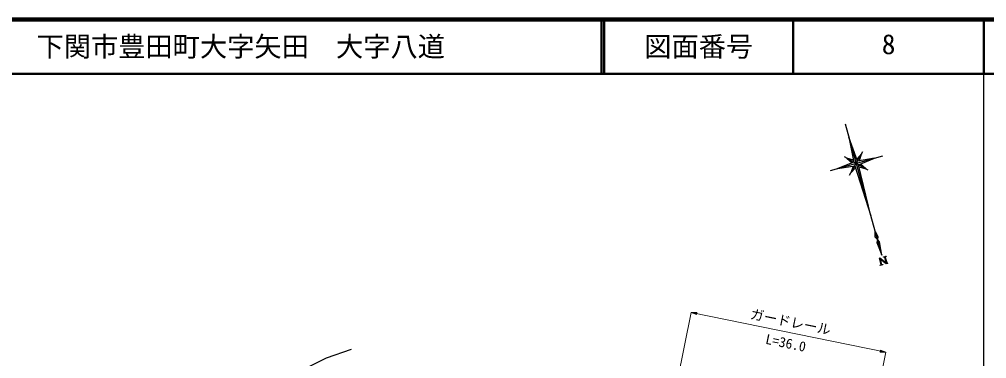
# Model space of a CAD drawing. Units: millimetres, scale not verified. Extents: x 40004 to 680061, y 20002 to 380034.
# Drawn here: x 401900 to 579552, y 317680 to 380034 of the extents above; entities that cross this region are included whole.
import ezdxf
from ezdxf.enums import TextEntityAlignment as Align

# ---------------------------------------------------------------- set-up
doc = ezdxf.new("R2010")
doc.units = ezdxf.units.MM
doc.header["$LTSCALE"] = 1000.09
for name, color, linetype, lineweight in [('M-BGD', 7, 'Continuous', 25), ('M-STR-HTXT', 7, 'Continuous', 13), ('M-TTL', 2, 'Continuous', 140), ('M-TTL-BAND', 7, 'Continuous', 25), ('M-TTL-LINE', 7, 'Continuous', 50), ('M-TTL-TXT', 7, 'Continuous', 50)]:
    doc.layers.add(name, color=color, linetype=linetype, lineweight=lineweight)
doc.styles.add('ＭＳ ゴシック', font='')
doc.styles.get('ＭＳ ゴシック').set_extended_font_data('MS Gothic')

msp = doc.modelspace()

# ---------------------------------------------------------------- hatches: boundary and pattern name
at = {"layer": 'M-STR-HTXT'}
for points in [[(525296, 326170), (526309, 326133), (526242, 325806)], [(561010, 318868), (559997, 318905), (560064, 319231)]]:
    msp.add_hatch(color=256, dxfattribs=at).paths.add_polyline_path(points)

# ---------------------------------------------------------------- linework, layer by layer
at = {"layer": 'M-BGD'}
for p, q in [((560281, 336694), (553603, 360787)), ((554271, 358378), (555169, 353807)), ((555853, 353996), (554271, 358378)), ((554373, 351381), (556839, 355738)), ((560425, 354895), (550787, 352224)), ((555169, 353807), (552233, 352624)), ((557785, 352326), (553428, 354792)), ((553864, 354545), (554843, 353675)), ((555103, 354157), (553864, 354545)), ((556592, 355301), (555730, 354330)), ((558979, 354494), (555853, 353996)), ((556043, 353312), (558979, 354494)), ((556201, 354051), (556592, 355301)), ((552233, 352624), (555359, 353122)), ((555011, 353067), (554620, 351818)), ((554620, 351818), (555471, 352775)), ((555359, 353122), (558277, 343922)), ((558277, 343922), (556043, 353312)), ((556126, 352956), (557348, 352574)), ((557348, 352574), (556370, 353444)), ((559079, 341030), (559587, 340133)), ((559105, 340000), (559079, 341030)), ((559479, 339585), (559105, 340000)), ((559479, 339585), (559372, 339036)), ((559587, 340133), (559479, 339585)), ((559854, 339170), (559479, 339585)), ((559372, 339036), (560281, 336694)), ((560281, 336694), (559854, 339170)), ((559856, 336165), (559926, 336184)), ((560183, 334983), (559856, 336165)), ((559926, 336184), (561100, 335285)), ((560026, 335902), (560006, 335897)), ((560006, 335897), (560254, 335002)), ((561071, 335115), (560026, 335902)), ((560611, 336374), (561067, 336500)), ((560624, 336328), (560611, 336374)), ((560719, 336354), (560624, 336328)), ((560768, 336368), (560719, 336354)), ((560826, 336352), (560768, 336368)), ((560834, 336322), (560826, 336352)), ((561120, 335290), (560834, 336322)), ((560938, 336415), (560893, 336371)), ((560893, 336371), (560904, 336341)), ((560904, 336341), (561202, 335265)), ((560988, 336429), (560938, 336415)), ((561080, 336454), (560988, 336429)), ((561067, 336500), (561080, 336454)), ((560008, 334869), (560102, 334895)), ((560020, 334824), (560008, 334869)), ((560476, 334950), (560020, 334824)), ((560102, 334895), (560152, 334907)), ((560152, 334907), (560192, 334953)), ((560192, 334953), (560183, 334983)), ((560254, 335002), (560262, 334972)), ((560262, 334972), (560322, 334955)), ((560322, 334955), (560372, 334970)), ((560372, 334970), (560463, 334995)), ((560463, 334995), (560476, 334950)), ((561401, 335206), (561071, 335115)), ((561100, 335285), (561120, 335290)), ((561202, 335265), (561208, 335234)), ((561208, 335234), (561270, 335217)), ((561270, 335217), (561319, 335232)), ((561319, 335232), (561389, 335251)), ((561389, 335251), (561401, 335206)), ((458290, 317837), (462887, 319439)), ((455224, 316286), (458290, 317837))]:
    msp.add_line(p, q, dxfattribs=at)
at = {"layer": 'M-STR-HTXT'}
for p, q in [((515790, 279678), (525296, 326170)), ((525296, 326170), (561010, 318868)), ((551504, 272376), (561010, 318868))]:
    msp.add_line(p, q, dxfattribs=at)
for points in [[(525296, 326170), (526309, 326133), (526242, 325806)], [(561010, 318868), (559997, 318905), (560064, 319231)]]:
    msp.add_lwpolyline(points, close=True, dxfattribs=at)
at = {"layer": 'M-TTL'}
msp.add_line((680061, 380034), (40004, 380034), dxfattribs=at)
at = {"layer": 'M-TTL-BAND'}
msp.add_line((579052, 20002), (579052, 370033), dxfattribs=at)
at = {"layer": 'M-TTL-LINE'}
for p, q in [((508792, 380034), (508792, 370033)), ((509292, 380034), (509292, 370033)), ((544045, 380034), (544045, 370033)), ((579052, 380034), (579052, 370033)), ((40004, 370033), (680061, 370033))]:
    msp.add_line(p, q, dxfattribs=at)

# ---------------------------------------------------------------- texts
at = {"layer": 'M-STR-HTXT', "style": 'ＭＳ ゴシック'}
for s, p in [('ガードレール', (543253, 323009)), ('L=36.0', (542370, 319147))]:
    msp.add_text(s, height=1833, rotation=348.445, dxfattribs=at).set_placement(p, align=Align.BOTTOM_CENTER)
at = {"layer": 'M-TTL-TXT', "style": 'ＭＳ ゴシック'}
msp.add_text('下関市豊田町大字矢田\u3000大字八道', height=3666, dxfattribs=at).set_placement((405060, 375034), align=Align.MIDDLE_LEFT)
msp.add_text('図面番号', height=3666, dxfattribs=at).set_placement((526669, 375034), align=Align.MIDDLE_CENTER)
msp.add_text('8', height=3666, dxfattribs=at).set_placement((560297, 372533), align=Align.BOTTOM_LEFT)

doc.saveas('drawing.dxf')
